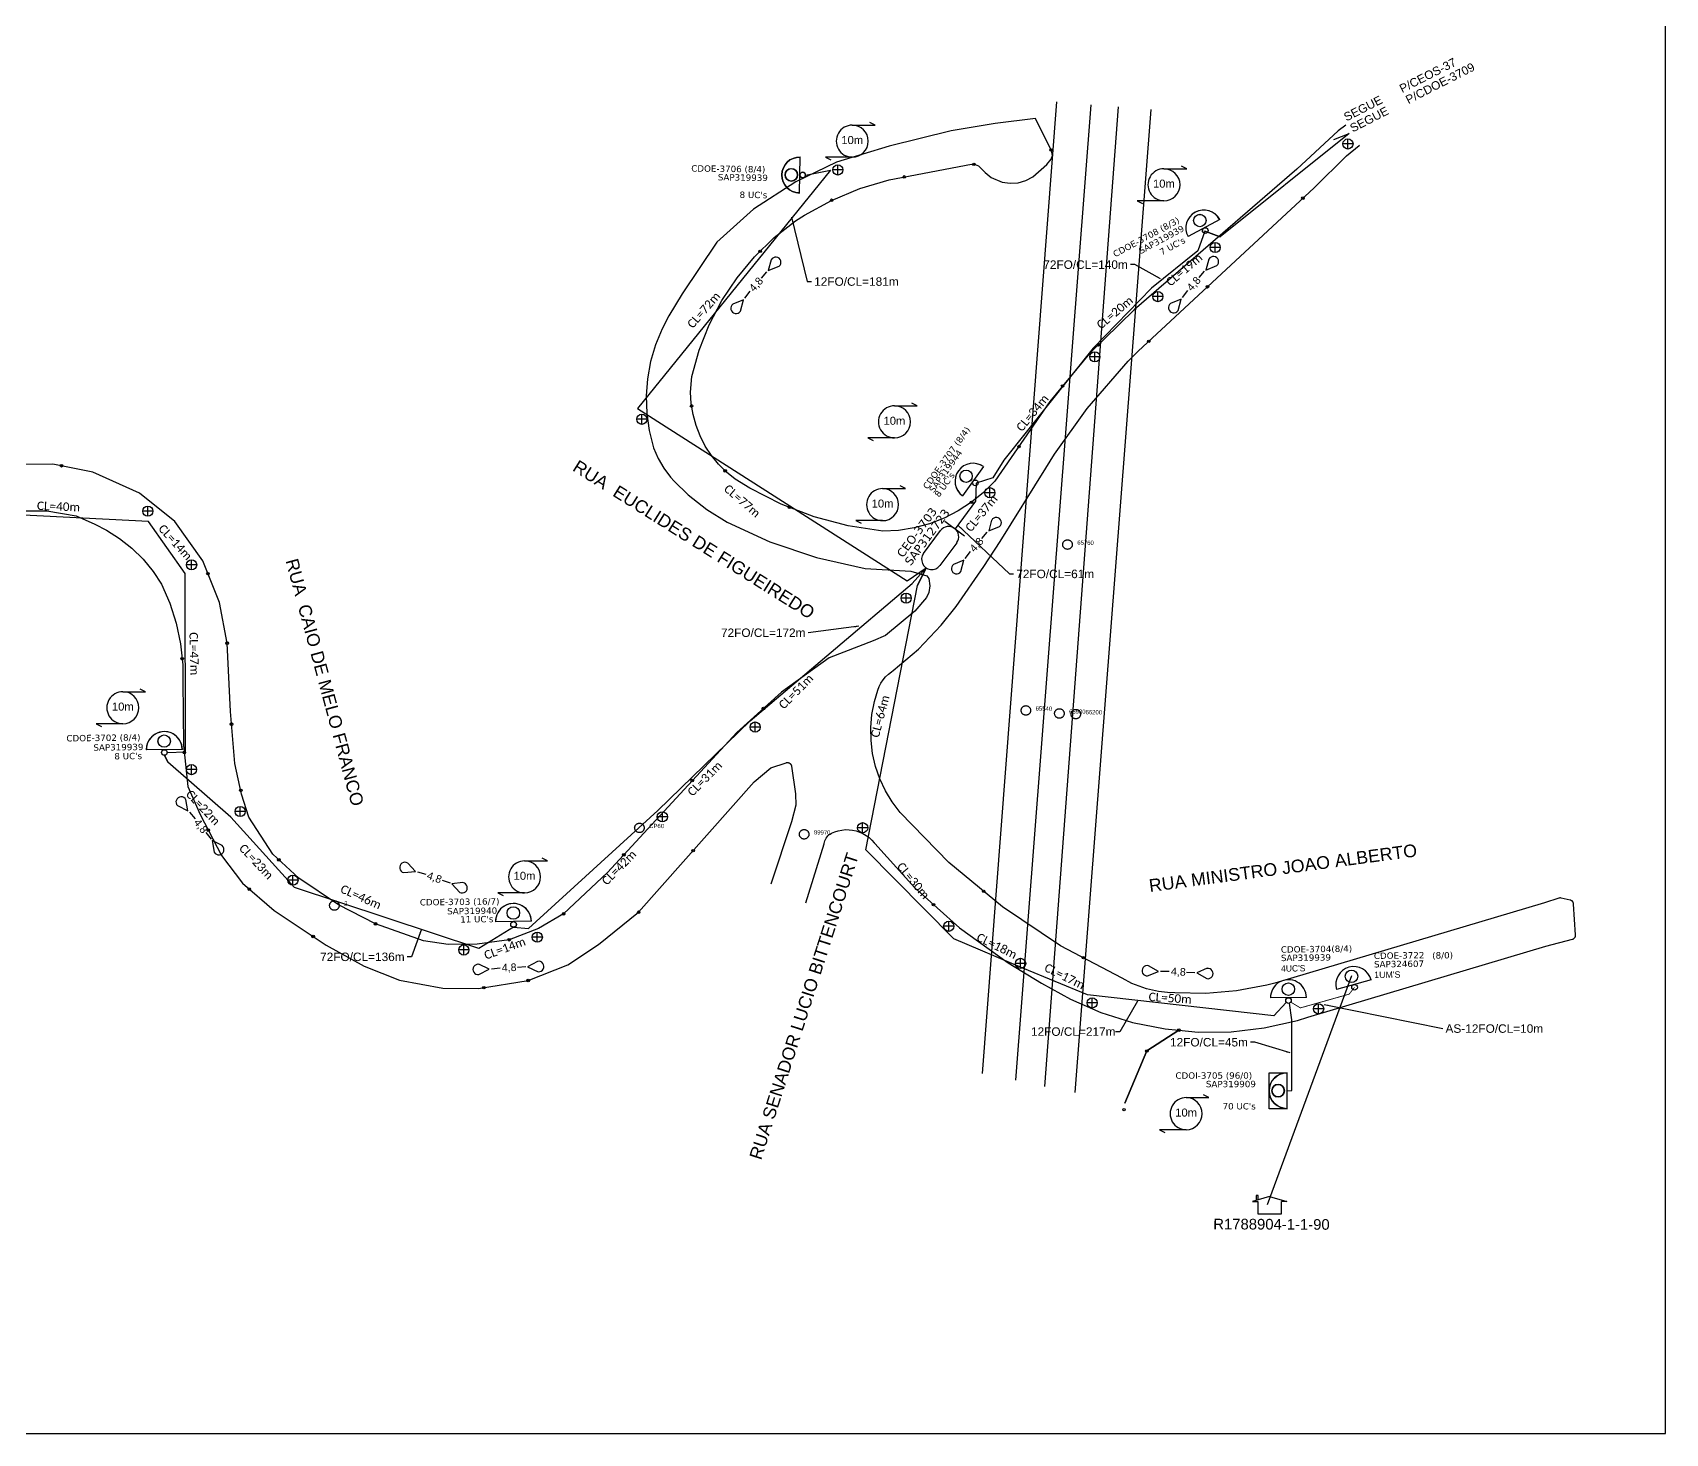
# Model space of a CAD drawing. Extents: x -89 to 749, y 705 to 1299.
# Drawn here: x 363.7 to 749.2, y 705 to 1035.8 of the extents above; entities that cross this region are included whole.
import ezdxf
from ezdxf.enums import TextEntityAlignment as Align

# ---------------------------------------------------------------- set-up
doc = ezdxf.new("R2010")
doc.units = 0
doc.linetypes.add('DIVIDE', pattern=[1.25, 0.5, -0.25, 0, -0.25, 0, -0.25])
doc.linetypes.add('PHANTOM2', pattern=[1.25, 0.625, -0.125, 0.125, -0.125, 0.125, -0.125])
for name, color, linetype in [('CAP a instalar', 1, 'Continuous'), ('CDO_INTERIOR', 1, 'Continuous'), ('CDO_POSTE', 1, 'Continuous'), ('CEO', 1, 'Continuous'), ('CEOS', 1, 'Continuous'), ('JFO', 6, 'Continuous'), ('label_cabos', 7, 'Continuous'), ('LEGENDAS_INFRAESTRUTURAS', 7, 'Continuous'), ('MUB_DIVISA', 7, 'Continuous'), ('MUB_OBRA_ARTE', 253, 'Continuous'), ('MUB_QUADRAS', 253, 'Continuous'), ('NOS_DE_INFRAESTRUTURA', 7, 'Continuous'), ('SEGMENTO_texto', 253, 'Continuous'), ('Surveys Casinhas', 7, 'Continuous'), ('surveys legendas', 7, 'Continuous')]:
    doc.layers.add(name, color=color, linetype=linetype)
doc.styles.add('ARIAL', font='arial.ttf')
doc.styles.add('Legend', font='calibri.ttf')
doc.styles.add('siredit', font='verdana.ttf')
doc.styles.get("Standard").update_dxf_attribs({"font": 'arial.ttf'})
doc.styles.add('Style-font000', font='font000.shx')
doc.linetypes.add('FENCELINE1', pattern='A,0.25,-0.1,[133,ltypeshp.shx,S=0.1,R=0,X=-0.1,Y=0],-0.1,1', length=1.45)
doc.dimstyles.new('ISO-25', dxfattribs={"dimtxt": 2.5, "dimasz": 2.5, "dimexe": 1.25, "dimexo": 0.625, "dimtad": 1, "dimtxsty": 'Standard', "dimcen": 2.5, "dimadec": 0, "dimazin": 0, "dimtfac": 1, "dimtmove": 0, "dimatfit": 3, "dimfxl": 0, "dimarcsym": 0})

# ---------------------------------------------------------------- blocks, each defined once
blk = doc.blocks.new('DV')
at = {"linetype": 'Continuous'}
blk.add_circle((0, 0), 0.00000275, dxfattribs=at)
blk = doc.blocks.new('MHMZ')
at = {"linetype": 'PHANTOM2'}
blk.add_circle((0, 0), 0.0000101, dxfattribs=at)
blk = doc.blocks.new('CDO_POSTE_12')
at = {"layer": 'CDO_POSTE'}
blk.add_lwpolyline([(0.217, -0.018), (-0.118, -0.023)], dxfattribs=at)
for centre, radius in [((0.048, 0.059), 0.0577), ((0.05, -0.047), 0.0262)]:
    blk.add_circle(centre, radius, dxfattribs=at)
blk.add_arc((0.049, -0.02), 0.167, 0.7366, 180.7366, dxfattribs=at)
at = {"layer": 'CDO_POSTE', "style": 'siredit', "flags": 1}
for tag, height, p in [('ID', 0.0591, (-0.021, 0.428)), ('COORX', 0.0394, (0.074, -0.082)), ('COORY', 0.0394, (0.074, -0.082)), ('NºRAISER', 0.0394, (0.32, -0.105)), ('NºPP', 0.0394, (0.321, -0.183))]:
    blk.add_attdef(tag, text='', height=height, rotation=0.7366, dxfattribs=at).set_placement(p, align=Align.MIDDLE_LEFT)
at = {"layer": 'CDO_POSTE'}
for tag, height, style, p in [('Nº_UCs', 0.0591, 'siredit', (-0.02, 0.349)), ('FIBRAS_FUSIONADAS', 0.0591, 'Style-font000', (-0.019, 0.251)), ('FIBRAS_RESERVA', 0.0591, 'Style-font000', (-0.018, 0.153)), ('TIPO_CDO', 0.0591, 'siredit', (0.319, -0.026)), ('CDO', 0.0591, 'siredit', (0.318, 0.053)), ('SPLITER_32_1', 0.0512, 'siredit', (0.239, -0.385)), ('SPLITER_32_2', 0.0512, 'siredit', (0.24, -0.464)), ('SPLITER_32_3', 0.0512, 'siredit', (0.241, -0.543)), ('SPLITER_32_4', 0.0512, 'siredit', (0.242, -0.621)), ('SPLITER_4/8_1', 0.0512, 'siredit', (0.243, -0.7)), ('SPLITER_4/8_2', 0.0512, 'siredit', (0.244, -0.779)), ('SPLITER_4/8_3', 0.0512, 'siredit', (0.245, -0.858)), ('SPLITER_4/8_4', 0.0512, 'siredit', (0.246, -0.936))]:
    blk.add_attdef(tag, text='', height=height, rotation=0.7366, dxfattribs=dict(at, style=style)).set_placement(p, align=Align.MIDDLE_LEFT)
blk = doc.blocks.new('CDO_POSTE')
at = {"layer": 'CDO_POSTE'}
blk.add_lwpolyline([(0.029, -0.167), (0.024, 0.168)], dxfattribs=at)
for centre, radius in [((0, 0), 0.0262), ((0.106, 0.001), 0.0577)]:
    blk.add_circle(centre, radius, dxfattribs=at)
blk.add_arc((0.027, 0), 0.167, 270.7366, 90.7366, dxfattribs=at)
at = {"layer": 'CDO_POSTE', "style": 'siredit', "flags": 1}
for tag, height, p in [('ID', 0.0591, (-0.021, 0.428)), ('COORX', 0.0394, (0.074, -0.082)), ('COORY', 0.0394, (0.074, -0.082)), ('NºRAISER', 0.0394, (0.32, -0.105)), ('NºPP', 0.0394, (0.321, -0.183))]:
    blk.add_attdef(tag, text='', height=height, rotation=0.7366, dxfattribs=at).set_placement(p, align=Align.MIDDLE_LEFT)
at = {"layer": 'CDO_POSTE'}
for tag, height, style, p in [('Nº_UCs', 0.0591, 'siredit', (-0.02, 0.349)), ('FIBRAS_FUSIONADAS', 0.0591, 'Style-font000', (-0.019, 0.251)), ('FIBRAS_RESERVA', 0.0591, 'Style-font000', (-0.018, 0.153)), ('TIPO_CDO', 0.0591, 'siredit', (0.319, -0.026)), ('CDO', 0.0591, 'siredit', (0.318, 0.053)), ('SPLITER_32_1', 0.0512, 'siredit', (0.239, -0.385)), ('SPLITER_32_2', 0.0512, 'siredit', (0.24, -0.464)), ('SPLITER_32_3', 0.0512, 'siredit', (0.241, -0.543)), ('SPLITER_32_4', 0.0512, 'siredit', (0.242, -0.621)), ('SPLITER_4/8_1', 0.0512, 'siredit', (0.243, -0.7)), ('SPLITER_4/8_2', 0.0512, 'siredit', (0.244, -0.779)), ('SPLITER_4/8_3', 0.0512, 'siredit', (0.245, -0.858)), ('SPLITER_4/8_4', 0.0512, 'siredit', (0.246, -0.936))]:
    blk.add_attdef(tag, text='', height=height, rotation=0.7366, dxfattribs=dict(at, style=style)).set_placement(p, align=Align.MIDDLE_LEFT)
blk = doc.blocks.new('CDO_INTERIOR')
at = {"layer": 'CDO_INTERIOR'}
for p, q in [((0.167, 0.167), (0, 0.167)), ((0.167, -0.167), (0.167, 0.167)), ((0, -0.167), (0.167, -0.167))]:
    blk.add_line(p, q, dxfattribs=at)
blk.add_lwpolyline([(0, -0.167), (0, 0.167)], dxfattribs=at)
blk.add_circle((0.084, 0), 0.0577, dxfattribs=at)
blk.add_arc((0, 0), 0.167, 269.9724, 89.9724, dxfattribs=at)
at = {"layer": 'CDO_INTERIOR', "flags": 1}
for tag, height, style, p in [('ID', 0.0591, 'siredit', (0, 0.551)), ('FIBRAS_FUSIONADAS', 0.0591, 'Style-font000', (0, 0.373)), ('FIBRAS_RESERVA', 0.0591, 'Style-font000', (0, 0.275)), ('COORX', 0.0394, 'siredit', (0, 0)), ('COORY', 0.0394, 'siredit', (0, 0)), ('NºRAISER', 0.0394, 'siredit', (0.285, -0.016)), ('NºPP', 0.0394, 'siredit', (0.285, -0.095))]:
    blk.add_attdef(tag, text='', height=height, rotation=359.9724, dxfattribs=dict(at, style=style)).set_placement(p, align=Align.MIDDLE_LEFT)
at = {"layer": 'CDO_INTERIOR', "style": 'siredit'}
for tag, height, p in [('Nº_UCs', 0.0591, (0, 0.472)), ('CDO', 0.0591, (0.286, 0.141)), ('SPLITER_32_1', 0.0512, (1.081, 0.141)), ('TIPO_CDO', 0.0591, (0.285, 0.062)), ('SPLITER_32_2', 0.0512, (1.081, 0.062)), ('SPLITER_32_3', 0.0512, (1.081, -0.017)), ('SPLITER_4/8_1', 0.0512, (1.081, -0.096)), ('SPLITER_4/8_2', 0.0512, (1.081, -0.174)), ('SPLITER_32_4', 0.0394, (0.285, -0.174)), ('SPLITER_4/8_3', 0.0512, (1.081, -0.253)), ('SPLITER_4/8_4', 0.0512, (1.081, -0.332))]:
    blk.add_attdef(tag, text='', height=height, rotation=359.9724, dxfattribs=at).set_placement(p, align=Align.MIDDLE_LEFT)

msp = doc.modelspace()

# ---------------------------------------------------------------- linework, layer by layer
for p, q in [((535.81, 977.79), (537.09, 979.3)), ((538.12, 982.16), (537.42, 979.58)), ((537.42, 979.58), (540, 980.62)), ((639.15, 977.94), (640.43, 979.45)), ((641.46, 982.31), (640.76, 979.73)), ((640.76, 979.73), (643.34, 980.77)), ((531.58, 972.67), (529.09, 971.68)), ((530.85, 969.99), (531.58, 972.67)), ((531.86, 973.09), (533.13, 974.72)), ((634.92, 972.82), (632.43, 971.83)), ((634.19, 970.14), (634.92, 972.82)), ((635.2, 973.24), (636.47, 974.87)), ((587.88, 916.33), (589.15, 917.84)), ((590.18, 920.69), (589.48, 918.12)), ((589.48, 918.12), (592.06, 919.15)), ((583.64, 911.2), (581.16, 910.21)), ((582.91, 908.52), (583.64, 911.2)), ((583.93, 911.62), (585.19, 913.25)), ((397.93, 853.26), (400.42, 852.04)), ((400.42, 852.04), (399.92, 854.66)), ((400.78, 851.67), (402.14, 850.12)), ((404.64, 846.9), (405.88, 845.36)), ((406.1, 844.98), (406.62, 842.25)), ((408.49, 843.8), (406.1, 844.98)), ((451.35, 837.44), (454.11, 837.73)), ((454.11, 837.73), (452.29, 839.69)), ((454.61, 837.61), (456.59, 837.03)), ((460.43, 835.64), (462.29, 835)), ((465.33, 835.07), (462.68, 834.79)), ((462.68, 834.79), (464.58, 832.76)), ((469.11, 813.35), (471.55, 814.66)), ((471.55, 814.66), (469.12, 815.78)), ((472.06, 814.74), (474.11, 814.95)), ((478.19, 815.12), (480.16, 815.24)), ((482.94, 816.46), (480.59, 815.19)), ((480.59, 815.19), (483.12, 814.03)), ((626.99, 813.02), (629.55, 814.11)), ((629.55, 814.11), (627.24, 815.45)), ((630.06, 814.14), (632.13, 814.16)), ((636.2, 813.94), (638.17, 813.88)), ((641.06, 814.83), (638.6, 813.79)), ((638.6, 813.79), (641.01, 812.4))]:
    msp.add_line(p, q)
for points in [[(-89.32, 705.02), (749.25, 705.02), (749.25, 1299.02), (-89.32, 1299.02), (-89.32, 705.02)], [(653.09, 761.16), (652.66, 761.16)]]:
    msp.add_lwpolyline(points)
at = {"color": 1}
for points in [[(674.3, 1008.3), (674.3, 1010.69)], [(675.5, 1009.49), (673.11, 1009.49)], [(555.07, 1003.36), (552.67, 1003.36)], [(553.87, 1002.16), (553.87, 1004.55)], [(644.14, 985.06), (641.74, 985.06)], [(642.94, 983.86), (642.94, 986.26)], [(630.6, 973.44), (628.21, 973.44)], [(629.41, 972.25), (629.41, 974.64)], [(614.53, 958.02), (614.53, 960.41)], [(615.73, 959.22), (613.34, 959.22)], [(507.59, 943.28), (507.59, 945.68)], [(508.78, 944.48), (506.39, 944.48)], [(590.95, 927.14), (588.55, 927.14)], [(589.75, 925.94), (589.75, 928.34)], [(392.12, 922.77), (389.73, 922.77)], [(390.92, 921.57), (390.92, 923.97)], [(402.48, 910.1), (400.08, 910.1)], [(401.28, 908.9), (401.28, 911.3)], [(571.19, 902.22), (568.8, 902.22)], [(569.99, 901.02), (569.99, 903.42)], [(535.52, 871.81), (533.13, 871.81)], [(534.32, 870.61), (534.32, 873.01)], [(402.44, 861.75), (400.04, 861.75)], [(401.24, 860.55), (401.24, 862.95)], [(412.73, 850.67), (412.73, 853.07)], [(413.93, 851.87), (411.53, 851.87)], [(513.62, 850.62), (511.23, 850.62)], [(512.42, 849.43), (512.42, 851.82)], [(559.72, 846.83), (559.72, 849.23)], [(560.92, 848.03), (558.52, 848.03)], [(425.2, 834.43), (425.2, 836.83)], [(426.4, 835.63), (424, 835.63)], [(580.04, 823.56), (580.04, 825.96)], [(484.1, 822.18), (481.7, 822.18)], [(482.9, 820.98), (482.9, 823.38)], [(581.24, 824.76), (578.85, 824.76)], [(466.76, 819.16), (464.37, 819.16)], [(465.56, 817.96), (465.56, 820.35)], [(598.21, 816), (595.81, 816)], [(597.01, 814.8), (597.01, 817.2)], [(615.09, 806.65), (612.7, 806.65)], [(613.9, 805.46), (613.9, 807.85)], [(667.38, 804.09), (667.38, 806.48)], [(668.58, 805.28), (666.18, 805.28)]]:
    msp.add_lwpolyline(points, dxfattribs=at)
at = {"color": 4}
msp.add_lwpolyline([(675.14, 813.05), (655.24, 758.96)], dxfattribs=at)
at = {"color": 1, "const_width": 0.2}
for points in [[(674.59, 808.73), (675.86, 810.35)], [(660.81, 806.84), (663.08, 805.49), (674.59, 808.73)]]:
    msp.add_lwpolyline(points, dxfattribs=at)
at = {"color": 1}
for centre in [(674.3, 1009.49), (553.87, 1003.36), (642.94, 985.06), (629.41, 973.44), (614.53, 959.22), (507.59, 944.48), (589.75, 927.14), (390.92, 922.77), (401.28, 910.1), (569.99, 902.22), (534.32, 871.81), (401.24, 861.75), (412.73, 851.87), (512.42, 850.62), (559.72, 848.03), (425.2, 835.63), (580.04, 824.76), (482.9, 822.18), (465.56, 819.16), (597.01, 816), (613.9, 806.65), (667.38, 805.28)]:
    msp.add_circle(centre, 1.2, dxfattribs=at)
for centre, start, end in [((539.19, 981.54), 311.4533, 149.915), ((642.53, 981.69), 311.4533, 149.915), ((529.83, 970.69), 126.8677, 325.3294), ((633.17, 970.84), 126.8677, 325.3294), ((591.25, 920.07), 311.4622, 149.924), ((581.9, 909.22), 126.8766, 325.3384), ((398.81, 854.12), 25.8708, 224.3326), ((407.68, 842.87), 210.4564, 48.9182), ((451.64, 838.64), 58.1143, 256.5761), ((465.14, 833.85), 242.6999, 81.1617), ((468.92, 814.56), 80.4074, 278.8692), ((483.23, 815.26), 264.993, 103.4548), ((626.92, 814.25), 75.0486, 273.5103), ((641.23, 813.61), 259.6342, 98.096)]:
    msp.add_arc(centre, 1.23, start, end)
at = {"layer": 'CAP a instalar', "color": 5, "linetype": 'FENCELINE1', "ltscale": 0.05}
for p, q in [((674.61, 1012), (644.16, 987.54)), ((670.99, 1010.54), (674.61, 1012)), ((640.54, 988.91), (638.88, 984.26)), ((640.54, 988.91), (644.16, 987.54)), ((638.88, 984.26), (627.94, 975.41)), ((627.94, 975.41), (614.12, 961.27)), ((614.12, 961.27), (593.07, 934.85)), ((593.07, 934.85), (590.49, 930.63)), ((586.5, 929.36), (586.34, 925.12)), ((590.49, 930.63), (586.5, 929.36)), ((586.34, 925.12), (581.54, 918.63)), ((572.65, 905.26), (574.68, 909.4)), ((574.68, 909.4), (572.65, 905.26)), ((560.47, 842.82), (572.65, 905.26)), ((581.27, 821.83), (560.47, 842.82)), ((597.56, 814.89), (581.27, 821.83)), ((612.77, 808.57), (597.56, 814.89)), ((656.78, 803.62), (612.77, 808.57)), ((659.75, 806.8), (656.78, 803.62))]:
    msp.add_line(p, q, dxfattribs=at)
at = {"layer": 'CAP a instalar', "color": 7, "linetype": 'FENCELINE1', "ltscale": 0.05}
for p, q in [((552.11, 1003.3), (506.58, 947.03)), ((546.23, 1002.16), (552.11, 1003.3)), ((506.58, 947.03), (570.22, 906.34)), ((391.08, 920.35), (352.89, 922.24)), ((399.78, 908.05), (391.08, 920.35)), ((399.82, 865.94), (399.78, 908.05)), ((570.22, 906.34), (574.68, 909.4)), ((571.43, 905.69), (574.68, 909.4)), ((533.15, 873.26), (571.43, 905.69)), ((511.36, 852.07), (533.15, 873.26)), ((394.85, 865.13), (395.66, 863.55)), ((395.51, 865.79), (399.82, 865.94)), ((410.5, 850.49), (395.66, 863.55)), ((480.82, 824.26), (511.36, 852.07)), ((425.59, 833.88), (410.5, 850.49)), ((469.1, 819.54), (425.59, 833.88)), ((477.28, 824.55), (469.1, 819.54)), ((477.28, 824.55), (480.82, 824.26)), ((661.07, 802.66), (660.53, 806.61)), ((661.07, 785.98), (661.07, 802.66)), ((659.94, 785.93), (661.07, 785.98))]:
    msp.add_line(p, q, dxfattribs=at)
at = {"layer": 'CAP a instalar', "color": 1, "linetype": 'FENCELINE1', "ltscale": 0.05}
for p, q in [((644.16, 987.54), (640.54, 988.91)), ((395.66, 863.55), (394.85, 865.13))]:
    msp.add_line(p, q, dxfattribs=at)
at = {"layer": 'CDO_INTERIOR', "color": 7}
for p, q in [((655.7, 781.68), (655.69, 790.18)), ((655.69, 790.18), (659.94, 790.18)), ((659.95, 781.68), (655.7, 781.68))]:
    msp.add_line(p, q, dxfattribs=at)
msp.add_lwpolyline([(659.95, 781.68), (659.94, 790.18)], dxfattribs=at)
msp.add_circle((657.82, 785.93), 1.47, dxfattribs=at)
msp.add_arc((659.94, 785.93), 4.25, 90.0276, 270.0276, dxfattribs=at)
at = {"layer": 'CDO_POSTE', "color": 5}
msp.add_line((664.51, 807.95), (656.01, 807.84), dxfattribs=at)
at = {"layer": 'CDO_POSTE', "color": 7}
for points in [[(544.84, 997.91), (544.95, 1006.41)], [(644.03, 991.66), (636.55, 987.61)], [(588.26, 933.31), (583.31, 926.4)], [(399.09, 866.52), (390.59, 866.42)], [(481.52, 825.94), (473.02, 825.83)]]:
    msp.add_lwpolyline(points, dxfattribs=at)
at = {"layer": 'CDO_POSTE', "color": 1}
msp.add_lwpolyline([(679.78, 812.14), (671.59, 809.87)], dxfattribs=at)
at = {"layer": 'CDO_POSTE', "color": 5}
msp.add_lwpolyline([(664.51, 807.95), (656.01, 807.84)], dxfattribs=at)
at = {"layer": 'CDO_POSTE', "color": 7}
for centre, radius in [((542.87, 1002.19), 1.47), ((545.57, 1002.16), 0.665), ((639.33, 991.41), 1.47), ((640.61, 989.04), 0.665), ((584.14, 931.03), 1.47), ((586.33, 929.46), 0.665), ((394.81, 868.49), 1.47), ((394.85, 865.79), 0.665), ((477.24, 827.91), 1.47), ((477.28, 825.21), 0.665)]:
    msp.add_circle(centre, radius, dxfattribs=at)
at = {"layer": 'CDO_POSTE', "color": 1}
for centre, radius in [((675.15, 812.95), 1.47), ((675.86, 810.35), 0.665)]:
    msp.add_circle(centre, radius, dxfattribs=at)
at = {"layer": 'CDO_POSTE', "color": 5}
for centre, radius in [((660.23, 809.91), 1.47), ((660.27, 807.22), 0.665)]:
    msp.add_circle(centre, radius, dxfattribs=at)
at = {"layer": 'CDO_POSTE', "color": 7}
for centre, start, end in [((544.89, 1002.16), 89.2634, 269.2634), ((640.29, 989.64), 28.3853, 208.3853), ((585.78, 929.85), 54.3745, 234.3745), ((394.84, 866.47), 0.7366, 180.7366), ((477.27, 825.89), 0.7366, 180.7366)]:
    msp.add_arc(centre, 4.25, start, end, dxfattribs=at)
at = {"layer": 'CDO_POSTE', "color": 1}
msp.add_arc((675.68, 811), 4.25, 15.4331, 195.4331, dxfattribs=at)
at = {"layer": 'CDO_POSTE', "color": 5}
msp.add_arc((660.26, 807.89), 4.25, 0.7366, 180.7366, dxfattribs=at)
at = {"layer": 'CEO', "color": 5}
for p, q in [((574.1, 912.8), (578.09, 918.19)), ((581.94, 915.34), (577.94, 909.95))]:
    msp.add_line(p, q, dxfattribs=at)
msp.add_lwpolyline([(579.12, 920.41), (583.76, 916.97)], dxfattribs=at)
for centre, start, end in [((580.02, 916.77), 323.4493, 143.4493), ((576.02, 911.37), 143.4493, 323.4493)]:
    msp.add_arc(centre, 2.39, start, end, dxfattribs=at)
at = {"layer": 'JFO', "color": 7}
for p, q in [((557.27, 1013.93), (562.64, 1013.93)), ((562.64, 1013.93), (561.38, 1014.56)), ((557.27, 1006.37), (550.97, 1006.37)), ((550.97, 1006.37), (552.23, 1005.74)), ((630.87, 1003.64), (636.24, 1003.64)), ((636.24, 1003.64), (634.98, 1004.27)), ((630.87, 996.08), (624.57, 996.08)), ((624.57, 996.08), (625.83, 995.45)), ((567.23, 947.65), (572.61, 947.65)), ((572.61, 947.65), (571.35, 948.28)), ((567.23, 940.09), (560.93, 940.09)), ((560.93, 940.09), (562.19, 939.46)), ((564.43, 928.1), (569.8, 928.1)), ((569.8, 928.1), (568.54, 928.73)), ((564.43, 920.54), (558.13, 920.54)), ((558.13, 920.54), (559.39, 919.91)), ((385.04, 880.15), (390.41, 880.15)), ((390.41, 880.15), (389.15, 880.78)), ((385.04, 872.59), (378.74, 872.59)), ((378.74, 872.59), (380, 871.96)), ((485.27, 840.2), (484.01, 840.83)), ((479.9, 840.2), (485.27, 840.2)), ((479.9, 832.64), (473.6, 832.64)), ((473.6, 832.64), (474.86, 832.01)), ((636.11, 784.29), (641.48, 784.29)), ((641.48, 784.29), (640.22, 784.92)), ((636.11, 776.73), (629.81, 776.73)), ((629.81, 776.73), (631.07, 776.1))]:
    msp.add_line(p, q, dxfattribs=at)
for centre, start, end in [((557.27, 1010.15), 89.9983, 269.9997), ((557.27, 1010.15), 270.0002, 89.9978), ((630.87, 999.86), 89.9983, 269.9997), ((630.87, 999.86), 270.0002, 89.9978), ((567.23, 943.87), 89.9983, 269.9997), ((567.23, 943.87), 270.0002, 89.9978), ((564.43, 924.32), 89.9983, 269.9997), ((564.43, 924.32), 270.0002, 89.9978), ((385.04, 876.37), 89.9983, 269.9997), ((385.04, 876.37), 270.0002, 89.9978), ((479.9, 836.42), 89.9983, 269.9997), ((479.9, 836.42), 270.0002, 89.9978), ((636.11, 780.51), 89.9983, 269.9997), ((636.11, 780.51), 270.0002, 89.9978)]:
    msp.add_arc(centre, 3.78, start, end, dxfattribs=at)
at = {"layer": 'MUB_OBRA_ARTE', "linetype": 'Continuous'}
for points in [[(588.01, 790.02), (605.55, 1019.42)], [(613.59, 1018.77), (595.77, 788.4)], [(602.76, 786.94), (620.1, 1018.24)], [(627.78, 1017.61), (609.81, 785.47)]]:
    msp.add_lwpolyline(points, dxfattribs=at)
at = {"layer": 'MUB_QUADRAS', "linetype": 'Continuous'}
for points in [[(673.78, 1013.94), (672.03, 1012.63), (662.2, 1003.52), (623.82, 970.3), (613.31, 960.03), (603.93, 948.71), (590.92, 929.86), (588.29, 927.22), (585.4, 924.87), (582.28, 922.84), (578.96, 921.14), (575.49, 919.8), (571.89, 918.82), (568.21, 918.23), (564.49, 918.03), (556.29, 919.33), (548.26, 921.48), (540.51, 924.46), (533.11, 928.23), (529.65, 930.34), (527.58, 932.01), (525.69, 933.88), (524.01, 935.94), (522.55, 938.17), (521.33, 940.54), (520.37, 943.02), (519.67, 945.59), (519.24, 948.21), (519.1, 950.87), (519.36, 954.62), (521.11, 960.83), (523.5, 966.82), (526.5, 972.53), (530.08, 977.9), (534.2, 982.86), (538.82, 987.37), (543.89, 991.36), (546.02, 992.71), (552.38, 996.18), (559.06, 998.96), (566, 1001.03), (585.4, 1004.72), (586.28, 1004.64), (587.09, 1004.29), (588.61, 1002.74), (590.1, 1001.58), (592.69, 1000.48), (594.56, 1000.22), (596.44, 1000.35), (598.25, 1000.87), (599.92, 1001.76), (603.23, 1004.62), (604.26, 1005.9), (604.52, 1006.76), (604.33, 1007.86), (600.51, 1015.51), (591, 1014.34), (580.59, 1012.61), (565.99, 1008.96), (553.56, 1005.17), (543.98, 1000.52), (533.95, 994.13), (525.31, 986.3), (517.1, 974.14), (513.99, 968.94), (512.35, 965.82), (510.8, 962.03), (509.66, 958.1), (508.94, 954.06), (508.64, 949.98), (508.77, 945.87), (509.33, 941.81), (510.33, 937.72), (511.47, 935.2), (512.81, 932.93), (514.35, 930.83), (515.21, 929.84), (518.52, 926.67), (522.91, 923.2), (527.7, 920.17), (537.78, 915.58), (548.84, 911.85), (560.33, 909.27), (571.09, 908.65), (574.91, 907.52), (575.31, 906.88), (575.57, 905.17), (575.38, 903.56), (574.82, 902.43), (572.02, 899.18), (565.14, 893.41), (562.2, 892.16), (551.81, 888.14), (540.57, 880.02), (529.99, 870.55), (499.51, 837.48), (489.12, 827.71), (483.16, 824.25), (476.26, 821.58), (468.66, 820.54), (461.82, 820.46), (456.02, 821.34), (444.72, 825.33), (435.96, 829.79), (426.56, 836.11), (420.45, 841.77), (414.79, 850.54), (413.07, 855.93), (411.51, 863.18), (410.42, 875.47), (409.65, 891.62), (407.87, 901.18), (403.91, 911.07), (397.34, 920.35), (389, 927.02), (377.93, 932.03), (368.51, 933.92), (360.83, 933.84)], [(662.36, 802.54), (664.84, 803.29), (721.03, 820.1), (727.29, 821.68), (727.39, 821.71), (727.49, 821.75), (727.58, 821.8), (727.67, 821.86), (727.75, 821.93), (727.82, 822.01), (727.88, 822.09), (727.93, 822.18), (727.98, 822.27), (728.01, 822.37), (728.03, 822.48), (728.05, 822.58), (728.05, 822.68), (728.05, 822.71), (727.59, 830.02), (727.58, 830.13), (727.55, 830.23), (727.52, 830.33), (727.48, 830.42), (727.42, 830.51), (727.36, 830.6), (727.29, 830.67), (727.21, 830.74), (727.12, 830.8), (727.03, 830.86), (726.94, 830.9), (726.84, 830.93), (726.81, 830.94), (724.63, 831.43), (724.53, 831.45), (724.42, 831.45), (724.32, 831.45), (724.21, 831.43), (724.11, 831.41), (724.1, 831.4), (720.69, 830.29), (657.03, 811.35), (655.12, 810.85), (647.97, 809.48), (640.71, 808.86), (633.43, 809.01), (631.69, 809.11), (629.54, 809.34), (626.75, 809.97), (623.26, 811.26), (621.03, 812.52), (606.45, 820.18), (592.75, 829.33), (580.08, 839.85), (568.58, 851.65), (566.71, 854.12), (565.11, 856.77), (563.79, 859.58), (562.78, 862.51), (562.07, 865.52), (561.69, 868.6), (561.63, 871.7), (561.89, 874.79), (562.48, 877.83), (563.27, 880.5), (563.61, 881.36), (564.04, 882.17), (564.55, 882.94), (565.14, 883.65), (565.8, 884.3), (566.52, 884.87), (566.96, 885.17), (572.89, 890.21), (578.26, 895.85), (581.76, 900.25), (588.36, 909.7), (592.18, 915.62), (603, 932.95), (605, 936.21), (612.7, 947.01), (622.42, 958.19), (624.77, 960.57), (666.3, 999.11), (673.96, 1006.71), (676.96, 1009.12), (677.07, 1009.2)], [(361.1, 922.85), (367.06, 922.85), (374.02, 921.69), (378.44, 919.71), (381.14, 918.33), (384.28, 916.33), (387.18, 914.02), (389.82, 911.43), (392.18, 908.56), (394.18, 905.55), (396.14, 901.09), (397.65, 896.35), (398.67, 891.48), (399.17, 886.5), (399.2, 882.62), (399.39, 867.52), (400.35, 857.73), (403.31, 851.12), (408.32, 841.45), (413.31, 834.91), (420.76, 828.48), (433.08, 820.27), (442.01, 815.34), (450.37, 812.04), (460.6, 810.14), (469.01, 810.07), (480.75, 811.96), (490.14, 815.65), (497.37, 820.47), (506.83, 828.07), (534.08, 858.85), (538.03, 862.21), (541.63, 863.37), (541.66, 863.38), (541.69, 863.39), (541.73, 863.4), (541.76, 863.4), (541.8, 863.41), (541.83, 863.41), (541.87, 863.42), (541.9, 863.42), (541.94, 863.42), (541.97, 863.42), (542.01, 863.42), (542.04, 863.41), (542.08, 863.41), (542.11, 863.4), (542.15, 863.4), (542.18, 863.39), (542.21, 863.38), (542.25, 863.37), (542.28, 863.36), (542.31, 863.35), (542.34, 863.33), (542.38, 863.32), (542.41, 863.3), (542.44, 863.28), (542.47, 863.27), (542.5, 863.25), (542.53, 863.23), (542.55, 863.21), (542.58, 863.18), (542.61, 863.16), (542.63, 863.14), (542.66, 863.11), (542.68, 863.09), (542.7, 863.06), (542.73, 863.03), (542.75, 863.01), (542.77, 862.98), (542.79, 862.95), (542.8, 862.92), (542.82, 862.89), (542.84, 862.86), (542.85, 862.82), (542.86, 862.79), (542.88, 862.76), (542.89, 862.73), (542.9, 862.69), (542.91, 862.66), (542.91, 862.62), (542.92, 862.59), (542.93, 862.56), (543.83, 856.01), (543.94, 853.39), (542.92, 849.42), (538.03, 834.73)], [(546.33, 830.31), (550.63, 844.21), (550.64, 844.32), (550.71, 844.65), (550.81, 844.97), (550.94, 845.28), (551.1, 845.58), (551.3, 845.86), (551.52, 846.11), (551.77, 846.34), (552.04, 846.55), (552.33, 846.72), (553.12, 847.06), (553.94, 847.32), (554.78, 847.49), (555.64, 847.58), (556.5, 847.57), (557.35, 847.47), (558.19, 847.29), (559.01, 847.01), (559.79, 846.66), (560.53, 846.22), (561.22, 845.71), (561.86, 845.13), (562.43, 844.48), (562.57, 844.3), (572.06, 833.81), (582.6, 824.38), (594.07, 816.09), (601.98, 811.36), (608.8, 807.52), (615.98, 804.41), (623.44, 802.07), (631.11, 800.53), (634.38, 800.21)], [(621.63, 783), (626.82, 795.31), (634.38, 800.21), (638.9, 799.79), (646.73, 799.87), (654.5, 800.77), (662.36, 802.54)], [(634.38, 800.21), (626.82, 795.31), (621.63, 783)]]:
    msp.add_lwpolyline(points, dxfattribs=at)
at = {"layer": 'Surveys Casinhas'}
for p, q in [((655.82, 760.98), (651.75, 759.8)), ((651.75, 759.8), (653.03, 759.8)), ((652.66, 761.16), (652.66, 760.08)), ((653.03, 759.8), (653.02, 756.88)), ((653.09, 760.2), (653.09, 761.16)), ((655.82, 760.98), (659.88, 759.78)), ((658.6, 756.87), (658.6, 759.77)), ((659.88, 759.78), (658.61, 759.78)), ((653.02, 756.88), (658.6, 756.87))]:
    msp.add_line(p, q, dxfattribs=at)

# ---------------------------------------------------------------- block references
at = {"layer": 'CDO_INTERIOR'}
ref = msp.add_blockref('CDO_POSTE_12', (638.94, 989.51), dxfattribs=dict(at, xscale=25.39999999999948, yscale=25.39999999999948, zscale=25.39999999999948, rotation=27.64873167972764))
ref.add_attrib('Nº_UCs', "7 UC's", dxfattribs={"layer": 'CDO_POSTE', "color": 7, "height": 1.5, "rotation": 28.3853, "style": 'siredit'}).set_placement((629.97, 983.83), align=Align.MIDDLE_LEFT)
ref.add_attrib('CDO', 'CDOE-3708 (8/3)', dxfattribs={"layer": 'CDO_POSTE', "color": 7, "height": 1.5, "rotation": 28.3853, "style": 'siredit'}).set_placement((618.97, 983.36), align=Align.MIDDLE_LEFT)
ref.add_attrib('TIPO_CDO', 'SAP319939', dxfattribs={"layer": 'CDO_POSTE', "color": 7, "height": 1.5, "rotation": 28.3853, "style": 'siredit'}).set_placement((625.06, 984.12), align=Align.MIDDLE_LEFT)
ref = msp.add_blockref('CDO_POSTE_12', (584.62, 929.15), dxfattribs=dict(at, xscale=25.39999999999948, yscale=25.39999999999948, zscale=25.39999999999948, rotation=53.63786977502033))
ref.add_attrib('Nº_UCs', "8 UC's", dxfattribs={"layer": 'CDO_POSTE', "color": 7, "height": 1.5, "rotation": 54.3745, "style": 'siredit'}).set_placement((577.15, 926.38), align=Align.MIDDLE_LEFT)
ref.add_attrib('CDO', 'CDOE-3707 (8/4)', dxfattribs={"layer": 'CDO_POSTE', "color": 7, "height": 1.5, "rotation": 54.3745, "style": 'siredit'}).set_placement((574.43, 928.25), align=Align.MIDDLE_LEFT)
ref.add_attrib('TIPO_CDO', 'SAP319944', dxfattribs={"layer": 'CDO_POSTE', "color": 7, "height": 1.5, "rotation": 54.3745, "style": 'siredit'}).set_placement((575.87, 927.43), align=Align.MIDDLE_LEFT)
ref = msp.add_blockref('CDO_POSTE_12', (393.58, 866.99), dxfattribs=dict(at, xscale=25.39999999999948, yscale=25.39999999999948, zscale=25.39999999999948))
ref.add_attrib('Nº_UCs', "8 UC's", dxfattribs={"layer": 'CDO_POSTE', "color": 7, "height": 1.5, "rotation": 0.7366, "style": 'siredit'}).set_placement((383.04, 864.91), align=Align.MIDDLE_LEFT)
ref.add_attrib('CDO', 'CDOE-3702 (8/4)', dxfattribs={"layer": 'CDO_POSTE', "color": 7, "height": 1.5, "rotation": 0.7366, "style": 'siredit'}).set_placement((371.71, 869.15), align=Align.MIDDLE_LEFT)
ref.add_attrib('TIPO_CDO', 'SAP319939', dxfattribs={"layer": 'CDO_POSTE', "color": 7, "height": 1.5, "rotation": 0.7366, "style": 'siredit'}).set_placement((378.09, 866.97), align=Align.MIDDLE_LEFT)
ref = msp.add_blockref('CDO_POSTE_12', (476.02, 826.4), dxfattribs=dict(at, xscale=25.39999999999948, yscale=25.39999999999948, zscale=25.39999999999948))
ref.add_attrib('Nº_UCs', "11 UC's", dxfattribs={"layer": 'CDO_POSTE', "color": 7, "height": 1.5, "rotation": 0.7366, "style": 'siredit'}).set_placement((464.69, 826.38), align=Align.MIDDLE_LEFT)
ref.add_attrib('CDO', 'CDOE-3703 (16/7)', dxfattribs={"layer": 'CDO_POSTE', "color": 7, "height": 1.5, "rotation": 0.7366, "style": 'siredit'}).set_placement((455.16, 830.42), align=Align.MIDDLE_LEFT)
ref.add_attrib('TIPO_CDO', 'SAP319940', dxfattribs={"layer": 'CDO_POSTE', "color": 7, "height": 1.5, "rotation": 0.7366, "style": 'siredit'}).set_placement((461.62, 828.32), align=Align.MIDDLE_LEFT)
ref = msp.add_blockref('CDO_INTERIOR', (659.94, 785.93), dxfattribs=dict(at, xscale=-25.4, yscale=25.4, zscale=25.4))
ref.add_attrib('Nº_UCs', "70 UC's", dxfattribs={"color": 7, "height": 1.5, "rotation": 0.0276, "style": 'siredit'}).set_placement((644.7, 782.26), align=Align.MIDDLE_LEFT)
ref.add_attrib('CDO', 'CDOI-3705 (96/0)', dxfattribs={"color": 7, "height": 1.5, "rotation": 0.0276, "style": 'siredit'}).set_placement((633.58, 789.51), align=Align.MIDDLE_LEFT)
ref.add_attrib('TIPO_CDO', 'SAP319909', dxfattribs={"color": 7, "height": 1.5, "rotation": 0.0276, "style": 'siredit'}).set_placement((640.76, 787.51), align=Align.MIDDLE_LEFT)
at = {"layer": 'CDO_POSTE', "color": 7}
ref = msp.add_blockref('CDO_POSTE', (545.57, 1002.16), dxfattribs=dict(at, xscale=-25.4, yscale=25.4, zscale=25.4))
ref.add_attrib('Nº_UCs', "8 UC's", dxfattribs={"color": 7, "height": 1.5, "rotation": 359.2634, "style": 'siredit'}).set_placement((530.66, 997.51), align=Align.MIDDLE_LEFT)
ref.add_attrib('CDO', 'CDOE-3706 (8/4)', dxfattribs={"color": 7, "height": 1.5, "rotation": 359.2634, "style": 'siredit'}).set_placement((519.25, 1003.73), align=Align.MIDDLE_LEFT)
ref.add_attrib('TIPO_CDO', 'SAP319939', dxfattribs={"color": 7, "height": 1.5, "rotation": 359.2634, "style": 'siredit'}).set_placement((525.53, 1001.65), align=Align.MIDDLE_LEFT)
at = {"layer": 'MUB_DIVISA'}
for p, xscale, yscale, zscale, rotation in [((604.22, 1008.06), 111319.4907932736, 111319.4907932736, 111319.4907932736, 359.2993303644237), ((585.99, 1004.69), 111319.4907932736, 111319.4907932736, 111319.4907932736, 359.2993986517863), ((569.55, 1001.7), 111319.4907932736, 111319.4907932736, 111319.4907932736, 359.2994602436503), ((552.4, 996.19), 111319.4907932735, 111319.4907932735, 111319.4907932735, 359.2995237563729), ((663.68, 996.68), 111319.4907932736, 111319.4907932736, 111319.4907932736, 359.2991007553044), ((535.52, 984.14), 111319.4907932736, 111319.4907932736, 111319.4907932736, 359.2995842663948), ((641.16, 975.78), 111319.4907932736, 111319.4907932736, 111319.4907932736, 359.2991799731477), ((615.41, 962.08), 111319.4907932736, 111319.4907932736, 111319.4907932736, 359.2992736927646), ((627.26, 962.88), 111319.4907932736, 111319.4907932736, 111319.4907932736, 359.2992288657018), ((606.93, 952.33), 111319.4907932736, 111319.4907932736, 111319.4907932736, 359.2993029289144), ((519.33, 947.63), 111319.4907932736, 111319.4907932736, 111319.4907932736, 359.2996346011433), ((596.64, 938.03), 111319.4907932736, 111319.4907932736, 111319.4907932736, 359.299337657316), ((370.55, 933.51), 111319.4907932736, 111319.4907932736, 111319.4907932736, 359.3001960541189), ((527.26, 932.32), 111319.4907932736, 111319.4907932736, 111319.4907932736, 359.2995997392829), ((542.45, 923.71), 111319.4907932736, 111319.4907932736, 111319.4907932736, 359.2995393624082), ((585.4, 924.87), 111319.4907932736, 111319.4907932736, 111319.4907932736, 359.2993763768465), ((405.13, 908.02), 111319.4907932736, 111319.4907932736, 111319.4907932736, 359.3000567430543), ((409.65, 891.62), 111319.4907932736, 111319.4907932736, 111319.4907932736, 359.3000345173536), ((399.03, 887.94), 111319.4907932736, 111319.4907932736, 111319.4907932736, 359.3000737893306), ((536.28, 876.18), 111319.4907932736, 111319.4907932736, 111319.4907932736, 359.2995482195749), ((410.68, 872.5), 111319.4907932736, 111319.4907932736, 111319.4907932736, 359.3000247128526), ((399.56, 865.8), 111319.4907932736, 111319.4907932736, 111319.4907932736, 359.3000649641647), ((412.88, 856.85), 111319.4907932736, 111319.4907932736, 111319.4907932736, 359.3000115740329), ((519.49, 859.17), 111319.4907932736, 111319.4907932736, 111319.4907932736, 359.2996068275859), ((405.22, 847.44), 111319.4907932736, 111319.4907932736, 111319.4907932736, 359.3000378121513), ((421.86, 840.46), 111319.4907932734, 111319.4907932734, 111319.4907932734, 359.2999723834018), ((503.34, 841.64), 111319.4907932736, 111319.4907932736, 111319.4907932736, 359.2996628895787), ((519.7, 842.61), 111319.4907932736, 111319.4907932736, 111319.4907932736, 359.2996009562326), ((414.9, 833.54), 111319.4907932736, 111319.4907932736, 111319.4907932736, 359.2999967213791), ((588.3, 833.02), 111319.4907932736, 111319.4907932736, 111319.4907932736, 359.2993371499344), ((576.45, 829.87), 111319.4907932736, 111319.4907932736, 111319.4907932736, 359.2993812122445), ((444.72, 825.33), 111319.4907932734, 111319.4907932734, 111319.4907932734, 359.2998807969973), ((489.12, 827.71), 111319.4907932736, 111319.4907932736, 111319.4907932736, 359.2997126840432), ((506.83, 828.07), 111319.4907932736, 111319.4907932736, 111319.4907932736, 359.2996454257049), ((429.96, 822.34), 111319.4907932736, 111319.4907932736, 111319.4907932736, 359.2999360005142), ((476.26, 821.58), 111319.4907932736, 111319.4907932736, 111319.4907932736, 359.2997596904692), ((611.83, 817.35), 111319.4907932735, 111319.4907932735, 111319.4907932735, 359.2992428491104), ((470.29, 810.27), 111319.4907932736, 111319.4907932736, 111319.4907932736, 359.2997789287301), ((480.75, 811.96), 111319.4907932736, 111319.4907932736, 111319.4907932736, 359.2997396592753), ((634.38, 800.21), 111319.4907932736, 111319.4907932736, 111319.4907932736, 359.2991518025697), ((626.82, 795.31), 111319.4907932736, 111319.4907932736, 111319.4907932736, 359.2991790668614), ((621.43, 781.45), 111319.4907932736, 111319.4907932736, 111319.4907932736, 359.2991953031444)]:
    msp.add_blockref('DV', p, dxfattribs=dict(at, xscale=xscale, yscale=yscale, zscale=zscale, rotation=rotation))
at = {"layer": 'NOS_DE_INFRAESTRUTURA', "color": 40}
for p, xscale, yscale, zscale, rotation in [((608.09, 914.89), 111319.4907932735, 111319.4907932735, 111319.4907932735, 359.2992870360047), ((598.26, 875.73), 111319.4907932735, 111319.4907932735, 111319.4907932735, 359.2993123728712), ((606.16, 875.01), 111319.4907932736, 111319.4907932736, 111319.4907932736, 359.2992821270956), ((610.04, 874.86), 111319.4907932736, 111319.4907932736, 111319.4907932736, 359.2992673009609), ((507.01, 847.99), 111319.4907932736, 111319.4907932736, 111319.4907932736, 359.2996508763183), ((545.9, 846.48), 111319.4907932736, 111319.4907932736, 111319.4907932736, 359.2995025053489), ((434.98, 829.67), 111319.4907932736, 111319.4907932736, 111319.4907932736, 359.2999191892199)]:
    msp.add_blockref('MHMZ', p, dxfattribs=dict(at, xscale=xscale, yscale=yscale, zscale=zscale, rotation=rotation))

# ---------------------------------------------------------------- texts
at = {"style": 'ARIAL'}
for rotation, p in [(48.6773, (534.54, 976.34)), (48.6773, (637.88, 976.49)), (48.6862, (586.6, 914.87)), (307.6804, (403.46, 848.43)), (339.9239, (458.61, 836.3)), (2.217, (476.25, 815.04)), (356.8582, (634.27, 814.05))]:
    msp.add_text('4,8', height=1.8, rotation=rotation, dxfattribs=at).set_placement(p, align=Align.MIDDLE_CENTER)
note = msp.add_mtext_dynamic_manual_height_columns('SEGUE ', width=9.7592, gutter_width=5, heights=[2, 0], dxfattribs=dict(insert=(673.05, 1016.57), char_height=2, attachment_point=1, rotation=27.0183, style='ARIAL'))
for column, words in zip(note.columns.linked_columns, ['P/CEOS-37']):
    column.text = words
note = msp.add_mtext_dynamic_manual_height_columns('SEGUE ', width=9.7592, gutter_width=5, heights=[2, 0], dxfattribs=dict(insert=(674.51, 1013.97), char_height=2, attachment_point=1, rotation=27.0183, style='ARIAL'))
for column, words in zip(note.columns.linked_columns, ['P/CDOE-3709']):
    column.text = words
at = {"layer": 'CDO_POSTE', "color": 5, "style": 'siredit', "flags": 1}
msp.add_attdef('CDOE-3704(8/4)', text='', height=1.5, rotation=0.7366, dxfattribs=at).set_placement((658.46, 819.28), align=Align.MIDDLE_LEFT)
at = {"layer": 'CDO_POSTE', "color": 5}
for tag, text, style, p in [('SAP319939', 'xxx', 'siredit', (658.48, 817.28)), ("4UC'S", '', 'Style-font000', (658.52, 814.79))]:
    msp.add_attdef(tag, text=text, height=1.5, rotation=0.7366, dxfattribs=dict(at, style=style)).set_placement(p, align=Align.MIDDLE_LEFT)
at = {"layer": 'CDO_POSTE', "style": 'siredit', "flags": 1}
for tag, p in [('CDOE-3722', (680.43, 817.79)), ('(8/0)', (694.2, 817.88))]:
    msp.add_attdef(tag, text='', height=1.5, rotation=0.7366, dxfattribs=at).set_placement(p, align=Align.MIDDLE_LEFT)
at = {"layer": 'CDO_POSTE'}
for tag, text, style, p in [('SAP324607', 'xxx', 'siredit', (680.46, 815.79)), ("1UM'S", '', 'ARIAL', (680.49, 813.29))]:
    msp.add_attdef(tag, text=text, height=1.5, rotation=0.7366, dxfattribs=dict(at, style=style)).set_placement(p, align=Align.MIDDLE_LEFT)
at = {"layer": 'CEOS', "color": 5, "linetype": 'Continuous', "style": 'siredit'}
for s, p in [('CEO-3703', (572.51, 917.78)), ('SAP312723', (574.94, 916.66))]:
    msp.add_text(s, height=2, rotation=53.4493, dxfattribs=at).set_placement(p, align=Align.MIDDLE_CENTER)
at = {"layer": 'JFO', "color": 7}
for p in [(554.69, 1009.47), (628.28, 999.18), (564.65, 943.19), (561.85, 923.64), (382.46, 875.69), (477.31, 835.74), (633.52, 779.83)]:
    msp.add_text('10m', height=1.89, dxfattribs=at).set_placement(p)
at = {"layer": 'label_cabos', "linetype": 'DIVIDE', "char_height": 2, "attachment_point": 1, "style": 'Legend'}
for s, insert, rotation in [('CL=19m', (631.11, 977.27), 40.2773), ('CL=72m', (518.1, 967.1), 49.0399), ('CL=20m', (614.72, 967.17), 40.2773), ('CL=34m', (595.8, 942.69), 50.7027), ('CL=77m', (528.08, 929.28), 319.3705), ('CL=37m', (583.75, 918.99), 50.7027), ('CL=40m', (364.8, 925.08), 357.9718), ('CL=14m', (394.76, 919.88), 312.2858), ('CL=47m', (402.74, 894.23), 271.5473), ('CL=51m', (539.69, 877.28), 45.4212), ('CL=64m', (561.58, 869.67), 75.3937), ('CL=31m', (518.14, 856.71), 45.4212), ('CL=22m', (401.22, 857.17), 313.4864), ('CL=23m', (413.77, 844.41), 313.4864), ('CL=42m', (497.9, 835.71), 45.4212), ('CL=30m', (569.21, 840.09), 309.523), ('CL=46m', (437.02, 834.68), 335.9521), ('CL=14m', (470.1, 818.74), 20.2006), ('CL=18m', (587.3, 823.29), 333.6233), ('CL=17m', (603.31, 816.11), 333.6233), ('CL=50m', (627.32, 809.13), 356.341)]:
    msp.add_mtext_dynamic_manual_height_columns(s, width=9.7592, gutter_width=5, heights=[2], dxfattribs=dict(at, insert=insert, rotation=rotation))
at = {"layer": 'label_cabos', "linetype": 'Continuous', "char_height": 2}
for s, insert, attachment_point in [('72FO/CL=140m', (622.32, 980.99), 6), ('12FO/CL=181m', (548.27, 976.99), 4), ('72FO/CL=61m', (595.98, 907.95), 4), ('72FO/CL=172m', (546.22, 894.06), 6), ('72FO/CL=136m', (451.57, 817.53), 6), ('12FO/CL=217m', (619.42, 799.88), 6), ('12FO/CL=45m', (650.69, 797.37), 6), ('AS-12FO/CL=10m', (697.34, 800.59), 4)]:
    msp.add_mtext(s, dxfattribs=dict(at, insert=insert, attachment_point=attachment_point))
at = {"layer": 'LEGENDAS_INFRAESTRUTURAS', "color": 5}
for s, rotation, p in [('65760', 359.2993, (610.4, 914.86)), ('65540', 359.2993, (600.57, 875.7)), ('65980', 359.2993, (608.47, 874.98)), ('66200', 359.2993, (612.35, 874.83)), ('CP60', 359.2996, (509.32, 847.97)), ('89970', 359.2995, (548.21, 846.45)), ('2', 359.2999, (437.29, 829.64))]:
    msp.add_text(s, height=1, rotation=rotation, dxfattribs=at).set_placement(p)
at = {"layer": 'SEGMENTO_texto', "color": 253}
for s, rotation, p in [('RUA  EUCLIDES DE FIGUEIREDO', 327.8145, (491, 932.5)), ('RUA  CAIO DE MELO FRANCO', 285.0856, (423.43, 911.1)), ('RUA SENADOR LUCIO BITTENCOURT', 72.2364, (535.74, 769.4)), ('RUA MINISTRO JOAO ALBERTO', 7.6021, (627.54, 832.84))]:
    msp.add_text(s, height=3, rotation=rotation, dxfattribs=at).set_placement(p)
at = {"layer": 'surveys legendas', "style": 'ARIAL'}
msp.add_text('R1788904-1-1-90', height=2.5101, rotation=359.7837, dxfattribs=at).set_placement((642.5, 753.2))

# ---------------------------------------------------------------- leaders
at = {"layer": 'label_cabos', "linetype": 'Continuous', "annotation_type": 0, "has_hookline": 1}
for points, hookline_direction, text_width in [([(542.95, 992.21), (546.64, 976.99), (547.64, 976.99)], 0, 19.46), ([(630.07, 977.68), (623.95, 980.99), (622.95, 980.99)], 1, 19.63), ([(582.17, 919.51), (594.36, 907.95), (595.36, 907.95)], 0, 18.08), ([(558.83, 895.59), (546.85, 894.06)], 1, 19.63), ([(455.52, 824.04), (453.2, 817.53), (452.2, 817.53)], 1, 19.63), ([(624.62, 807.04), (620.41, 799.82), (619.41, 799.82)], 1, 19.46), ([(668.66, 806.27), (696.72, 800.59)], 0, 22.89), ([(660.69, 794.84), (652.32, 797.37), (651.32, 797.37)], 1, 17.9)]:
    msp.add_leader(points, dimstyle='ISO-25', override={"dimasz": 1, "dimtad": 0}, dxfattribs=dict(at, hookline_direction=hookline_direction, text_width=text_width))

doc.saveas('drawing.dxf')
